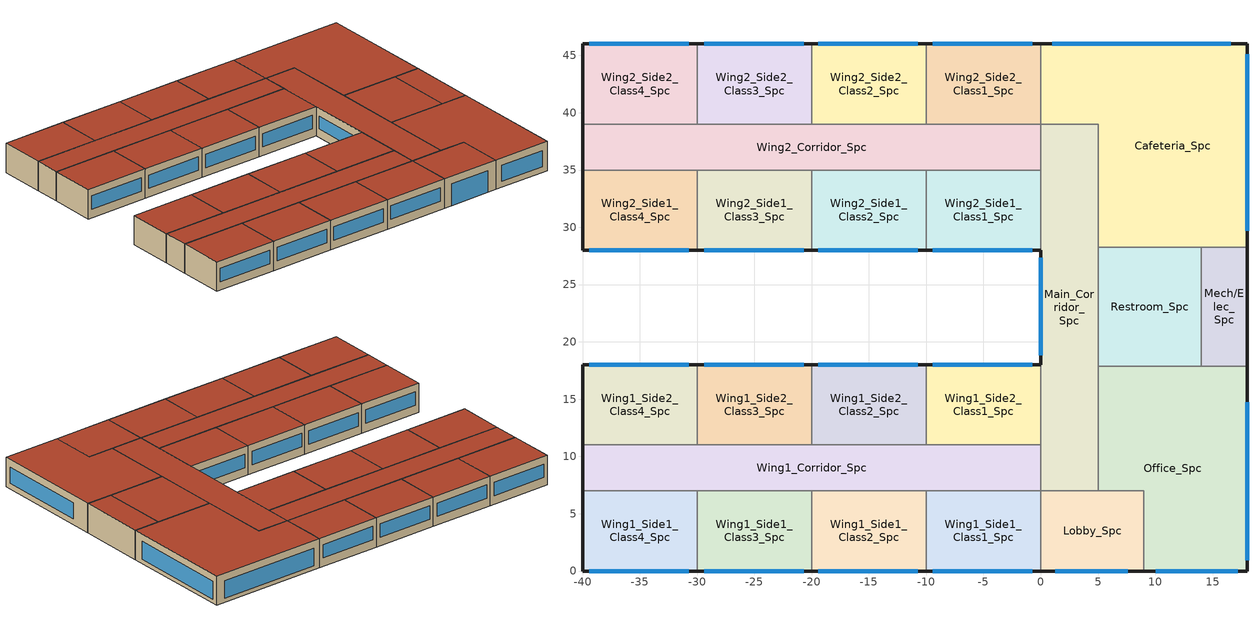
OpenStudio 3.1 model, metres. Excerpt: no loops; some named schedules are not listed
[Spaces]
Cafeteria_Spc
 floor ground (OS:Surface 164 Base_CZ12-SlabOnOrBelowGradeF073): 18,46 18,28.26 5,28.26 5,39 0,39 0,46 z0
 wall outside (Base_CZ12-NonresMetalFrameWallU055): 18,28.26 18,46 0,46 z0:4.5
 wall to Restroom_Spc (NACM_MetalFrameWallInterior): 5,28.26 14,28.26 z0:4.5
 wall to Main_Corridor_Spc (NACM_MetalFrameWallInterior): 0,39 5,39 5,28.26 z0:4.5
 wall to Wing2_Side2_Class1_Spc (NACM_MetalFrameWallInterior): 0,46 0,44 0,39 z0:4.5
 wall to Mech/Elec_Spc (NACM_MetalFrameWallInterior): 14,28.26 18,28.26 z0:4.5
 window (Base_AllCZ_FixedWindowU34): 16.6,46 0.99,46 / 18,29.69 18,45.12 z0.62:3.36
 roof outside (Base_CZ12-FlatNonresWoodFramingAndOtherRoofU034): 18,28.26 18,46 0,46 0,39 5,39 5,28.26 z4.5
Restroom_Spc
 floor ground (OS:Surface 30 Base_CZ12-SlabOnOrBelowGradeF073): 14,28.26 14,17.89 5,17.89 5,28.26 z0
 wall to Main_Corridor_Spc: 5,28.26 5,17.89 z0:4.5
 wall to Mech/Elec_Spc: 14,17.89 14,28.26 z0:4.5
 wall to Office_Spc: 5,17.89 14,17.89 z0:4.5
 roof outside (Base_CZ12-FlatNonresWoodFramingAndOtherRoofU034): 14,17.89 14,28.26 5,28.26 5,17.89 z4.5
Main_Corridor_Spc
 floor ground (OS:Surface 17 Base_CZ12-SlabOnOrBelowGradeF073): 5,39 5,7 0,7 0,39 z0
 wall outside (Base_CZ12-NonresMetalFrameWallU055): 0,28 0,18 z0:4.5
 wall to Lobby_Spc: 0,7 5,7 z0:4.5
 wall to Wing2_Corridor_Spc (NACM_MetalFrameWallInterior): 0,39 0,35 z0:4.5
 wall to Office_Spc (NACM_MetalFrameWallInterior): 5,7 5,17.89 z0:4.5
 wall to Wing1_Corridor_Spc (NACM_MetalFrameWallInterior): 0,11 0,7 z0:4.5
 wall to Wing1_Side2_Class1_Spc (NACM_MetalFrameWallInterior): 0,18 0,11 z0:4.5
 wall to Wing2_Side1_Class1_Spc (NACM_MetalFrameWallInterior): 0,35 0,34 0,28 z0:4.5
 window (Base_AllCZ_FixedWindowU34): 0,27.33 0,18.81 z1.32:3.29
 roof outside (Base_CZ12-FlatNonresWoodFramingAndOtherRoofU034): 5,7 5,39 0,39 0,7 z4.5
Wing2_Side2_Class1_Spc
 floor ground (OS:Surface 139 Base_CZ12-SlabOnOrBelowGradeF073): 0,46 0,39 -10,39 -10,46 z0
 wall outside (Base_CZ12-NonresMetalFrameWallU055): 0,46 -10,46 z0:4.5
 wall to Wing2_Corridor_Spc: -10,39 0,39 z0:4.5
 wall to Wing2_Side2_Class2_Spc (NACM_MetalFrameWallInterior): -10,46 -10,39 z0:4.5
 window (Base_AllCZ_FixedWindowU34): -0.73,46 -9.43,46 z1.3:3.36
 roof outside (Base_CZ12-FlatNonresWoodFramingAndOtherRoofU034): 0,39 0,46 -10,46 -10,39 z4.5
Mech/Elec_Spc
 floor ground (OS:Surface 36 Base_CZ12-SlabOnOrBelowGradeF073): 18,28.26 18,17.89 14,17.89 14,28.26 z0
 wall outside (Base_CZ12-NonresMetalFrameWallU055): 18,17.89 18,28.26 z0:4.5
 wall to Office_Spc (NACM_MetalFrameWallInterior): 14,17.89 18,17.89 z0:4.5
 roof outside (Base_CZ12-FlatNonresWoodFramingAndOtherRoofU034): 18,17.89 18,28.26 14,28.26 14,17.89 z4.5
Lobby_Spc
 floor ground (OS:Surface 1 Base_CZ12-SlabOnOrBelowGradeF073): 9,7 9,0 0,0 0,7 z0
 wall outside (Base_CZ12-NonresMetalFrameWallU055): 0,0 9,0 z0:4.5
 wall to Office_Spc (NACM_MetalFrameWallInterior): 9,0 9,7 5,7 z0:4.5
 wall to Wing1_Side1_Class1_Spc (NACM_MetalFrameWallInterior): 0,7 0,0 z0:4.5
 window (Base_AllCZ_FixedWindowU34): 1.26,0 7.58,0 z0:3.35
 roof outside (Base_CZ12-FlatNonresWoodFramingAndOtherRoofU034): 9,0 9,7 0,7 0,0 z4.5
Office_Spc
 floor ground (OS:Surface 8 Base_CZ12-SlabOnOrBelowGradeF073): 18,17.89 18,0 9,0 9,7 5,7 5,17.89 z0
 wall outside (Base_CZ12-NonresMetalFrameWallU055): 9,0 18,0 18,17.89 z0:4.5
 window (Base_AllCZ_FixedWindowU34): 18,0.94 18,14.72 z0.91:3.36; 17.19,0,3.36 10.04,0,3.35 10.04,0,0.91 17.19,0,0.91
 roof outside (Base_CZ12-FlatNonresWoodFramingAndOtherRoofU034): 18,0 18,17.89 5,17.89 5,7 9,7 9,0 z4.5
Wing1_Side1_Class1_Spc
 floor ground (OS:Surface 96 Base_CZ12-SlabOnOrBelowGradeF073): 0,7 0,0 -10,0 -10,7 z0
 wall outside (Base_CZ12-NonresMetalFrameWallU055): -10,0 0,0 z0:4.5
 wall to Wing1_Corridor_Spc: 0,7 -10,7 z0:4.5
 wall to Wing1_Side1_Class2_Spc (NACM_MetalFrameWallInterior): -10,7 -10,0 z0:4.5
 window (Base_AllCZ_FixedWindowU34): -9.43,0 -0.73,0 z1.3:3.36
 roof outside (Base_CZ12-FlatNonresWoodFramingAndOtherRoofU034): 0,0 0,7 -10,7 -10,0 z4.5
Wing2_Corridor_Spc
 floor ground (OS:Surface 109 Base_CZ12-SlabOnOrBelowGradeF073): 0,39 0,35 -40,35 -40,39 z0
 wall outside (Base_CZ12-NonresMetalFrameWallU055): -40,39 -40,35 z0:4.5
 wall to Wing2_Side2_Class4_Spc (NACM_MetalFrameWallInterior): -30,39 -40,39 z0:4.5
 wall to Wing2_Side2_Class3_Spc (NACM_MetalFrameWallInterior): -20,39 -30,39 z0:4.5
 wall to Wing2_Side2_Class2_Spc (NACM_MetalFrameWallInterior): -10,39 -20,39 z0:4.5
 wall to Wing2_Side1_Class1_Spc (NACM_MetalFrameWallInterior): -10,35 0,35 z0:4.5
 wall to Wing2_Side1_Class2_Spc (NACM_MetalFrameWallInterior): -20,35 -10,35 z0:4.5
 wall to Wing2_Side1_Class3_Spc (NACM_MetalFrameWallInterior): -30,35 -20,35 z0:4.5
 wall to Wing2_Side1_Class4_Spc (NACM_MetalFrameWallInterior): -40,35 -30,35 z0:4.5
 roof outside (Base_CZ12-FlatNonresWoodFramingAndOtherRoofU034): 0,35 0,39 -40,39 -40,35 z4.5
Wing1_Corridor_Spc
 floor ground (OS:Surface 84 Base_CZ12-SlabOnOrBelowGradeF073): 0,11 0,7 -40,7 -40,11 z0
 wall outside (Base_CZ12-NonresMetalFrameWallU055): -40,11 -40,7 z0:4.5
 wall to Wing1_Side2_Class4_Spc (NACM_MetalFrameWallInterior): -30,11 -40,11 z0:4.5
 wall to Wing1_Side2_Class3_Spc (NACM_MetalFrameWallInterior): -20,11 -30,11 z0:4.5
 wall to Wing1_Side2_Class2_Spc (NACM_MetalFrameWallInterior): -10,11 -20,11 z0:4.5
 wall to Wing1_Side2_Class1_Spc (NACM_MetalFrameWallInterior): 0,11 -10,11 z0:4.5
 wall to Wing1_Side1_Class2_Spc (NACM_MetalFrameWallInterior): -20,7 -10,7 z0:4.5
 wall to Wing1_Side1_Class3_Spc (NACM_MetalFrameWallInterior): -30,7 -20,7 z0:4.5
 wall to Wing1_Side1_Class4_Spc (NACM_MetalFrameWallInterior): -40,7 -30,7 z0:4.5
 roof outside (Base_CZ12-FlatNonresWoodFramingAndOtherRoofU034): 0,7 0,11 -40,11 -40,7 z4.5
Wing1_Side2_Class1_Spc
 floor ground (OS:Surface 60 Base_CZ12-SlabOnOrBelowGradeF073): 0,18 0,11 -10,11 -10,18 z0
 wall outside (Base_CZ12-NonresMetalFrameWallU055): 0,18 -10,18 z0:4.5
 wall to Wing1_Side2_Class2_Spc (NACM_MetalFrameWallInterior): -10,18 -10,11 z0:4.5
 window (Base_AllCZ_FixedWindowU34): -0.73,18 -9.43,18 z1.3:3.36
 roof outside (Base_CZ12-FlatNonresWoodFramingAndOtherRoofU034): 0,11 0,18 -10,18 -10,11 z4.5
Wing2_Side1_Class1_Spc
 floor ground (OS:Surface 102 Base_CZ12-SlabOnOrBelowGradeF073): 0,35 0,28 -10,28 -10,35 z0
 wall outside (Base_CZ12-NonresMetalFrameWallU055): -10,28 0,28 z0:4.5
 wall to Wing2_Side1_Class2_Spc (NACM_MetalFrameWallInterior): -10,35 -10,28 z0:4.5
 window (Base_AllCZ_FixedWindowU34): -9.43,28 -0.73,28 z1.3:3.36
 roof outside (Base_CZ12-FlatNonresWoodFramingAndOtherRoofU034): 0,28 0,35 -10,35 -10,28 z4.5
Wing1_Side2_Class4_Spc
 floor ground (OS:Surface 72 Base_CZ12-SlabOnOrBelowGradeF073): -30,18 -30,11 -40,11 -40,18 z0
 wall outside (Base_CZ12-NonresMetalFrameWallU055): -30,18 -40,18 -40,11 z0:4.5
 wall to Wing1_Side2_Class3_Spc: -30,11 -30,18 z0:4.5
 window (Base_AllCZ_FixedWindowU34): -30.73,18 -39.43,18 z1.3:3.36
 roof outside (Base_CZ12-FlatNonresWoodFramingAndOtherRoofU034): -30,11 -30,18 -40,18 -40,11 z4.5
Wing1_Side2_Class3_Spc
 floor ground (OS:Surface 48 Base_CZ12-SlabOnOrBelowGradeF073): -20,18 -20,11 -30,11 -30,18 z0
 wall outside (Base_CZ12-NonresMetalFrameWallU055): -20,18 -30,18 z0:4.5
 wall to Wing1_Side2_Class2_Spc: -20,11 -20,18 z0:4.5
 window (Base_AllCZ_FixedWindowU34): -20.69,18 -29.39,18 z1.3:3.36
 roof outside (Base_CZ12-FlatNonresWoodFramingAndOtherRoofU034): -20,11 -20,18 -30,18 -30,11 z4.5
Wing1_Side2_Class2_Spc
 floor ground (OS:Surface 42 Base_CZ12-SlabOnOrBelowGradeF073): -10,18 -10,11 -20,11 -20,18 z0
 wall outside (Base_CZ12-NonresMetalFrameWallU055): -10,18 -20,18 z0:4.5
 window (Base_AllCZ_FixedWindowU34): -10.74,18 -19.44,18 z1.3:3.36
 roof outside (Base_CZ12-FlatNonresWoodFramingAndOtherRoofU034): -10,11 -10,18 -20,18 -20,11 z4.5
Wing1_Side1_Class2_Spc
 floor ground (OS:Surface 66 Base_CZ12-SlabOnOrBelowGradeF073): -10,7 -10,0 -20,0 -20,7 z0
 wall outside (Base_CZ12-NonresMetalFrameWallU055): -20,0 -10,0 z0:4.5
 wall to Wing1_Side1_Class3_Spc (NACM_MetalFrameWallInterior): -20,7 -20,0 z0:4.5
 window (Base_AllCZ_FixedWindowU34): -19.44,0 -10.74,0 z1.3:3.36
 roof outside (Base_CZ12-FlatNonresWoodFramingAndOtherRoofU034): -10,0 -10,7 -20,7 -20,0 z4.5
Wing1_Side1_Class3_Spc
 floor ground (OS:Surface 78 Base_CZ12-SlabOnOrBelowGradeF073): -20,7 -20,0 -30,0 -30,7 z0
 wall outside (Base_CZ12-NonresMetalFrameWallU055): -30,0 -20,0 z0:4.5
 wall to Wing1_Side1_Class4_Spc (NACM_MetalFrameWallInterior): -30,7 -30,0 z0:4.5
 window (Base_AllCZ_FixedWindowU34): -29.39,0 -20.69,0 z1.3:3.36
 roof outside (Base_CZ12-FlatNonresWoodFramingAndOtherRoofU034): -20,0 -20,7 -30,7 -30,0 z4.5
Wing1_Side1_Class4_Spc
 floor ground (OS:Surface 54 Base_CZ12-SlabOnOrBelowGradeF073): -30,7 -30,0 -40,0 -40,7 z0
 wall outside (Base_CZ12-NonresMetalFrameWallU055): -40,7 -40,0 -30,0 z0:4.5
 window (Base_AllCZ_FixedWindowU34): -39.43,0 -30.73,0 z1.3:3.36
 roof outside (Base_CZ12-FlatNonresWoodFramingAndOtherRoofU034): -30,0 -30,7 -40,7 -40,0 z4.5
Wing2_Side2_Class4_Spc
 floor ground (OS:Surface 127 Base_CZ12-SlabOnOrBelowGradeF073): -30,46 -30,39 -40,39 -40,46 z0
 wall outside (Base_CZ12-NonresMetalFrameWallU055): -30,46 -40,46 -40,39 z0:4.5
 wall to Wing2_Side2_Class3_Spc: -30,39 -30,46 z0:4.5
 window (Base_AllCZ_FixedWindowU34): -30.73,46 -39.43,46 z1.3:3.36
 roof outside (Base_CZ12-FlatNonresWoodFramingAndOtherRoofU034): -30,39 -30,46 -40,46 -40,39 z4.5
Wing2_Side2_Class3_Spc
 floor ground (OS:Surface 152 Base_CZ12-SlabOnOrBelowGradeF073): -20,46 -20,39 -30,39 -30,46 z0
 wall outside (Base_CZ12-NonresMetalFrameWallU055): -20,46 -30,46 z0:4.5
 wall to Wing2_Side2_Class2_Spc: -20,39 -20,46 z0:4.5
 window (Base_AllCZ_FixedWindowU34): -20.69,46 -29.39,46 z1.3:3.36
 roof outside (Base_CZ12-FlatNonresWoodFramingAndOtherRoofU034): -20,39 -20,46 -30,46 -30,39 z4.5
Wing2_Side2_Class2_Spc
 floor ground (OS:Surface 158 Base_CZ12-SlabOnOrBelowGradeF073): -10,46 -10,39 -20,39 -20,46 z0
 wall outside (Base_CZ12-NonresMetalFrameWallU055): -10,46 -20,46 z0:4.5
 window (Base_AllCZ_FixedWindowU34): -10.74,46 -19.44,46 z1.3:3.36
 roof outside (Base_CZ12-FlatNonresWoodFramingAndOtherRoofU034): -10,39 -10,46 -20,46 -20,39 z4.5
Wing2_Side1_Class2_Spc
 floor ground (OS:Surface 133 Base_CZ12-SlabOnOrBelowGradeF073): -10,35 -10,28 -20,28 -20,35 z0
 wall outside (Base_CZ12-NonresMetalFrameWallU055): -20,28 -10,28 z0:4.5
 wall to Wing2_Side1_Class3_Spc (NACM_MetalFrameWallInterior): -20,35 -20,28 z0:4.5
 window (Base_AllCZ_FixedWindowU34): -19.44,28 -10.74,28 z1.3:3.36
 roof outside (Base_CZ12-FlatNonresWoodFramingAndOtherRoofU034): -10,28 -10,35 -20,35 -20,28 z4.5
Wing2_Side1_Class3_Spc
 floor ground (OS:Surface 121 Base_CZ12-SlabOnOrBelowGradeF073): -20,35 -20,28 -30,28 -30,35 z0
 wall outside (Base_CZ12-NonresMetalFrameWallU055): -30,28 -20,28 z0:4.5
 wall to Wing2_Side1_Class4_Spc (NACM_MetalFrameWallInterior): -30,35 -30,28 z0:4.5
 window (Base_AllCZ_FixedWindowU34): -29.39,28 -20.69,28 z1.3:3.36
 roof outside (Base_CZ12-FlatNonresWoodFramingAndOtherRoofU034): -20,28 -20,35 -30,35 -30,28 z4.5
Wing2_Side1_Class4_Spc
 floor ground (OS:Surface 146 Base_CZ12-SlabOnOrBelowGradeF073): -30,35 -30,28 -40,28 -40,35 z0
 wall outside (Base_CZ12-NonresMetalFrameWallU055): -40,35 -40,28 -30,28 z0:4.5
 window (Base_AllCZ_FixedWindowU34): -39.43,28 -30.73,28 z1.3:3.36
 roof outside (Base_CZ12-FlatNonresWoodFramingAndOtherRoofU034): -30,28 -30,35 -40,35 -40,28 z4.5
[Site]
SACRAMENTO EXECUTIVE: Latitude {deg}=38.58; Longitude {deg}=-121.49; Time Zone {hr}=-8; Elevation {m}=4.572
[SizingPeriod:DesignDay] Barometric Pressure {Pa}=101284; Wind Speed {m/s}=2.3; Sky Clearness=0; Rain Indicator=0; Snow Indicator=0; Day of Month=21; Daylight Saving Time Indicator=0; Humidity Indicating Type=Wetbulb; Dry-Bulb Temperature Range Modifier Type=DefaultMultipliers
Name | Maximum Dry-Bulb Temperature {C} | Daily Dry-Bulb Temperature Range {deltaC} | Humidity Indicating Conditions at Maximum Dry-Bulb | Wind Direction {deg} | Month | Day Type | Solar Model Indicator | ASHRAE Taub | ASHRAE Taud
SACRAMENTO EXECUTIVE Ann Htg 99.6% Condns DB | -0.3 | 0 | -0.3 | 330 | 12 | WinterDesignDay | ASHRAEClearSky
SACRAMENTO EXECUTIVE  June .4% Condns DB=>MCWB | 39.4 | 16.5 | 21.6 | 220 | 6 | SummerDesignDay | ASHRAETau | 0.362 | 2.413
SACRAMENTO EXECUTIVE  July .4% Condns DB=>MCWB | 40.1 | 17.7 | 22 | 220 | 7 | SummerDesignDay | ASHRAETau | 0.363 | 2.407
SACRAMENTO EXECUTIVE  August .4% Condns DB=>MCWB | 40.1 | 17.5 | 21.2 | 220 | 8 | SummerDesignDay | ASHRAETau | 0.347 | 2.442
[Site:WaterMainsTemperature]
Calculation Method=Schedule; Temperature Schedule=WaterMainCZ12
[Building]
Primary School: North Axis {deg}=0
[Material]
Name | Roughness | Thickness {m} | Conductivity {W/m-K} | Density {kg/m3} | Specific Heat {J/kg-K} | Thermal Absorptance | Solar Absorptance | Visible Absorptance
Stucco - 7/8 in. | MediumRough | 0.022352 | 0.700948 | 1855.1 | 837.36 | 0.9 | 0.7 | 0.8
Air - Metal Wall Framing - 16 or 24 in. OC; Air - Metal Wall Framing - 16 or 24 in. OC 1 | Smooth | 0.1397 | 1.22017 | 1.28148 | 1004.832
Gypsum Board - 1/2 in. | Smooth | 0.0127 | 0.158656 | 640.739 | 1130.436 | 0.9 | 0.7 | 0.8
Gypsum Board - 5/8 in. | MediumRough | 0.016002 | 0.158656 | 640.739 | 1130.436 | 0.9 | 0.7 | 0.8
Metal Standing Seam - 1/16 in. | MediumRough | 0.0015875 | 2.21534 | 7820.53 | 502.416 | 0.75 | 0.37 | 0.75
Compliance Insulation R28.63 | Smooth | 0.116061 | 0.0230188 | 16.0185 | 1130.436 | 0.9 | 0.7 | 0.8
Compliance Insulation R14.60 | Smooth | 0.0591861 | 0.0230188 | 16.0185 | 1130.436
Compliance Insulation R1.41 | Smooth | 0.00571591 | 0.0230188 | 16.0185 | 1130.436
Compliance Insulation R0.02 | Smooth | 8.10768e-05 | 0.0230188 | 16.0185 | 1130.436
[Construction]
Base_CZ12-NonresMetalFrameWallU055: Stucco - 7/8 in., Compliance Insulation R14.60, Compliance Insulation R1.41, Compliance Insulation R0.02, Compliance Insulation R0.02, Air - Metal Wall Framing - 16 or 24 in. OC, Gypsum Board - 1/2 in.
NACM_MetalFrameWallInterior: Gypsum Board - 5/8 in., Air - Metal Wall Framing - 16 or 24 in. OC 1, Gypsum Board - 5/8 in.
Base_CZ12-FlatNonresWoodFramingAndOtherRoofU034: Metal Standing Seam - 1/16 in., Compliance Insulation R28.63
Base_AllCZ_FixedWindowU34: Base_AllCZ_FixedWindowU34 Material
[WindowMaterial:SimpleGlazingSystem]
Base_AllCZ_FixedWindowU34 Material: U-Factor {W/m2-K}=1.93061; Solar Heat Gain Coefficient=0.22; Visible Transmittance=0.42
[Construction:FfactorGroundFloor] F-Factor {W/m-K}=1.26344
Name | Area {m2} | PerimeterExposed {m}
OS:Surface 164 Base_CZ12-SlabOnOrBelowGradeF073 | 265.678 | 35.7445
OS:Surface 1 Base_CZ12-SlabOnOrBelowGradeF073 | 63.0001 | 9.00001
OS:Surface 17 Base_CZ12-SlabOnOrBelowGradeF073 | 160 | 10
OS:Surface 36 Base_CZ12-SlabOnOrBelowGradeF073 | 41.4799 | 10.37
OS:Surface 8 Base_CZ12-SlabOnOrBelowGradeF073 | 204.513 | 26.8856
OS:Surface 30 Base_CZ12-SlabOnOrBelowGradeF073 | 93.3304 | 0
OS:Surface 84 Base_CZ12-SlabOnOrBelowGradeF073 | 160 | 3.99998
OS:Surface 96 Base_CZ12-SlabOnOrBelowGradeF073; OS:Surface 66 Base_CZ12-SlabOnOrBelowGradeF073; OS:Surface 78 Base_CZ12-SlabOnOrBelowGradeF073; OS:Surface 60 Base_CZ12-SlabOnOrBelowGradeF073; OS:Surface 42 Base_CZ12-SlabOnOrBelowGradeF073; OS:Surface 48 Base_CZ12-SlabOnOrBelowGradeF073 | 70.0001 | 10
OS:Surface 54 Base_CZ12-SlabOnOrBelowGradeF073; OS:Surface 72 Base_CZ12-SlabOnOrBelowGradeF073 | 70.0009 | 17.0001
OS:Surface 109 Base_CZ12-SlabOnOrBelowGradeF073 | 160.008 | 4.0002
OS:Surface 102 Base_CZ12-SlabOnOrBelowGradeF073; OS:Surface 133 Base_CZ12-SlabOnOrBelowGradeF073; OS:Surface 121 Base_CZ12-SlabOnOrBelowGradeF073 | 69.9988 | 10
OS:Surface 146 Base_CZ12-SlabOnOrBelowGradeF073 | 69.9997 | 17
OS:Surface 139 Base_CZ12-SlabOnOrBelowGradeF073; OS:Surface 158 Base_CZ12-SlabOnOrBelowGradeF073; OS:Surface 152 Base_CZ12-SlabOnOrBelowGradeF073 | 70.0004 | 10
OS:Surface 127 Base_CZ12-SlabOnOrBelowGradeF073 | 70.0012 | 17.0002
[Space] Building Story=Level 1
Name | Thermal Zone | Design Specification Outdoor Air Object
Cafeteria_Spc | Common_Cafeteria_Zn | Common_Cafeteria_Zn Design Specification Outdoor Air
Lobby_Spc | Common_Lobby_Zn | Common_Lobby_Zn Design Specification Outdoor Air
Main_Corridor_Spc | Common_Corridor_Zn | Common_Corridor_Zn Design Specification Outdoor Air
Mech/Elec_Spc | Common_Mech/Elec_Zn | Common_Mech/Elec_Zn Design Specification Outdoor Air
Office_Spc | Common_Office_Zn | Common_Office_Zn Design Specification Outdoor Air
Restroom_Spc | Common_Restroom_Zn | Common_Restroom_Zn Design Specification Outdoor Air
Wing1_Corridor_Spc | Wing1_Corridor_Zn | Wing1_Corridor_Zn Design Specification Outdoor Air
Wing1_Side1_Class1_Spc; Wing1_Side1_Class2_Spc; Wing1_Side1_Class3_Spc; Wing1_Side1_Class4_Spc | Wing1_Side1_Zn | Wing1_Side1_Zn Design Specification Outdoor Air
Wing1_Side2_Class1_Spc; Wing1_Side2_Class2_Spc; Wing1_Side2_Class3_Spc; Wing1_Side2_Class4_Spc | Wing1_Side2_Zn | Wing1_Side2_Zn Design Specification Outdoor Air
Wing2_Corridor_Spc | Wing2_Corridor_Zn | Wing2_Corridor_Zn Design Specification Outdoor Air
Wing2_Side1_Class1_Spc; Wing2_Side1_Class2_Spc; Wing2_Side1_Class3_Spc; Wing2_Side1_Class4_Spc | Wing2_Side1_Zn | Wing2_Side1_Zn Design Specification Outdoor Air
Wing2_Side2_Class1_Spc; Wing2_Side2_Class2_Spc; Wing2_Side2_Class3_Spc; Wing2_Side2_Class4_Spc | Wing2_Side2_Zn | Wing2_Side2_Zn Design Specification Outdoor Air
[ThermalZone] Multiplier=1; Use Ideal Air Loads=No
Name | Thermostat | Primary Daylighting Control | Fraction of Zone Controlled by Primary Daylighting Control | Secondary Daylighting Control | Fraction of Zone Controlled by Secondary Daylighting Control
Common_Restroom_Zn
Common_Mech/Elec_Zn | Common_Mech/Elec_Zn Thermostat
Wing1_Side1_Zn | Wing1_Side1_Zn Thermostat | Daylighting Control 1 | 0.480844 | Daylighting Control 2 | 0.480844
Wing1_Corridor_Zn | Wing1_Corridor_Zn Thermostat
Wing1_Side2_Zn | Wing1_Side2_Zn Thermostat | Daylighting Control 3 | 0.479029 | Daylighting Control 4 | 0.480844
Common_Lobby_Zn | Common_Lobby_Zn Thermostat | Daylighting Control 5 | 0.479199 | Daylighting Control 6 | 0.479199
Common_Corridor_Zn | Common_Corridor_Zn Thermostat | Daylighting Control 7 | 0.242811
Wing2_Side1_Zn | Wing2_Side1_Zn Thermostat | Daylighting Control 8 | 0.480852 | Daylighting Control 9 | 0.479038
Wing2_Corridor_Zn | Wing2_Corridor_Zn Thermostat
Wing2_Side2_Zn | Wing2_Side2_Zn Thermostat | Daylighting Control 10 | 0.480842 | Daylighting Control 11 | 0.479027
Common_Office_Zn | Common_Office_Zn Thermostat | Daylighting Control 12 | 0.361585 | Daylighting Control 13 | 0.251696
Common_Cafeteria_Zn | Common_Cafeteria_Zn Thermostat | Daylighting Control 14 | 0.409392 | Daylighting Control 15 | 0.324435
[BuildingStory]
Level 1
[People:Definition] Number of People Calculation Method=People/Area; Fraction Radiant=0.3
Name | People per Space Floor Area {person/m2} | Sensible Heat Fraction
Cafeteria_Spc People Definition | 0.358815 | 0.5
Lobby_Spc People Definition; Main_Corridor_Spc People Definition; Restroom_Spc People Definition; Wing1_Corridor_Spc People Definition; Wing2_Corridor_Spc People Definition | 0.0538196 | 0.5
Mech/Elec_Spc People Definition | 0.0161459 | 0.5
Office_Spc People Definition | 0.0538196 | 0.555556
Wing1_Side1_Class1_Spc People Definition; Wing1_Side1_Class2_Spc People Definition; Wing1_Side1_Class3_Spc People Definition; Wing1_Side1_Class4_Spc People Definition; Wing1_Side2_Class1_Spc People Definition; Wing1_Side2_Class2_Spc People Definition; Wing1_Side2_Class3_Spc People Definition; Wing1_Side2_Class4_Spc People Definition; Wing2_Side1_Class1_Spc People Definition; Wing2_Side1_Class2_Spc People Definition; Wing2_Side1_Class3_Spc People Definition; Wing2_Side1_Class4_Spc People Definition; Wing2_Side2_Class1_Spc People Definition; Wing2_Side2_Class2_Spc People Definition; Wing2_Side2_Class3_Spc People Definition; Wing2_Side2_Class4_Spc People Definition | 0.269098 | 0.6125
[People] Number of People Schedule=SchoolOccupancy; Multiplier=1
Name | People Definition | Space or SpaceType | Activity Level Schedule
Cafeteria_Spc People | Cafeteria_Spc People Definition | Cafeteria_Spc | Cafeteria_Spc People Activity Level
Lobby_Spc People | Lobby_Spc People Definition | Lobby_Spc | Lobby_Spc People Activity Level
Main_Corridor_Spc People | Main_Corridor_Spc People Definition | Main_Corridor_Spc | Main_Corridor_Spc People Activity Level
Mech/Elec_Spc People | Mech/Elec_Spc People Definition | Mech/Elec_Spc | Mech/Elec_Spc People Activity Level
Office_Spc People | Office_Spc People Definition | Office_Spc | Office_Spc People Activity Level
Restroom_Spc People | Restroom_Spc People Definition | Restroom_Spc | Restroom_Spc People Activity Level
Wing1_Corridor_Spc People | Wing1_Corridor_Spc People Definition | Wing1_Corridor_Spc | Wing1_Corridor_Spc People Activity Level
Wing1_Side1_Class1_Spc People | Wing1_Side1_Class1_Spc People Definition | Wing1_Side1_Class1_Spc | Wing1_Side1_Class1_Spc People Activity Level
Wing1_Side1_Class2_Spc People | Wing1_Side1_Class2_Spc People Definition | Wing1_Side1_Class2_Spc | Wing1_Side1_Class2_Spc People Activity Level
Wing1_Side1_Class3_Spc People | Wing1_Side1_Class3_Spc People Definition | Wing1_Side1_Class3_Spc | Wing1_Side1_Class3_Spc People Activity Level
Wing1_Side1_Class4_Spc People | Wing1_Side1_Class4_Spc People Definition | Wing1_Side1_Class4_Spc | Wing1_Side1_Class4_Spc People Activity Level
Wing1_Side2_Class1_Spc People | Wing1_Side2_Class1_Spc People Definition | Wing1_Side2_Class1_Spc | Wing1_Side2_Class1_Spc People Activity Level
Wing1_Side2_Class2_Spc People | Wing1_Side2_Class2_Spc People Definition | Wing1_Side2_Class2_Spc | Wing1_Side2_Class2_Spc People Activity Level
Wing1_Side2_Class3_Spc People | Wing1_Side2_Class3_Spc People Definition | Wing1_Side2_Class3_Spc | Wing1_Side2_Class3_Spc People Activity Level
Wing1_Side2_Class4_Spc People | Wing1_Side2_Class4_Spc People Definition | Wing1_Side2_Class4_Spc | Wing1_Side2_Class4_Spc People Activity Level
Wing2_Corridor_Spc People | Wing2_Corridor_Spc People Definition | Wing2_Corridor_Spc | Wing2_Corridor_Spc People Activity Level
Wing2_Side1_Class1_Spc People | Wing2_Side1_Class1_Spc People Definition | Wing2_Side1_Class1_Spc | Wing2_Side1_Class1_Spc People Activity Level
Wing2_Side1_Class2_Spc People | Wing2_Side1_Class2_Spc People Definition | Wing2_Side1_Class2_Spc | Wing2_Side1_Class2_Spc People Activity Level
Wing2_Side1_Class3_Spc People | Wing2_Side1_Class3_Spc People Definition | Wing2_Side1_Class3_Spc | Wing2_Side1_Class3_Spc People Activity Level
Wing2_Side1_Class4_Spc People | Wing2_Side1_Class4_Spc People Definition | Wing2_Side1_Class4_Spc | Wing2_Side1_Class4_Spc People Activity Level
Wing2_Side2_Class1_Spc People | Wing2_Side2_Class1_Spc People Definition | Wing2_Side2_Class1_Spc | Wing2_Side2_Class1_Spc People Activity Level
Wing2_Side2_Class2_Spc People | Wing2_Side2_Class2_Spc People Definition | Wing2_Side2_Class2_Spc | Wing2_Side2_Class2_Spc People Activity Level
Wing2_Side2_Class3_Spc People | Wing2_Side2_Class3_Spc People Definition | Wing2_Side2_Class3_Spc | Wing2_Side2_Class3_Spc People Activity Level
Wing2_Side2_Class4_Spc People | Wing2_Side2_Class4_Spc People Definition | Wing2_Side2_Class4_Spc | Wing2_Side2_Class4_Spc People Activity Level
[SpaceInfiltration:DesignFlowRate] Schedule=SchoolInfiltration; Design Flow Rate Calculation Method=Flow/ExteriorWallArea; Flow per Exterior Surface Area {m3/s-m2}=0.00119482; Constant Term Coefficient=0; Temperature Term Coefficient=0; Velocity Term Coefficient=0.224052; Velocity Squared Term Coefficient=0
Name | Space or SpaceType
Cafeteria_Spc Space Infiltration Design Flow Rate 1 | Cafeteria_Spc
Lobby_Spc Space Infiltration Design Flow Rate 1 | Lobby_Spc
Main_Corridor_Spc Space Infiltration Design Flow Rate 1 | Main_Corridor_Spc
Mech/Elec_Spc Space Infiltration Design Flow Rate 1 | Mech/Elec_Spc
Office_Spc Space Infiltration Design Flow Rate 1 | Office_Spc
Restroom_Spc Space Infiltration Design Flow Rate 1 | Restroom_Spc
Wing1_Corridor_Spc Space Infiltration Design Flow Rate 1 | Wing1_Corridor_Spc
Wing1_Side1_Class1_Spc Space Infiltration Design Flow Rate 1 | Wing1_Side1_Class1_Spc
Wing1_Side1_Class2_Spc Space Infiltration Design Flow Rate 1 | Wing1_Side1_Class2_Spc
Wing1_Side1_Class3_Spc Space Infiltration Design Flow Rate 1 | Wing1_Side1_Class3_Spc
Wing1_Side1_Class4_Spc Space Infiltration Design Flow Rate 1 | Wing1_Side1_Class4_Spc
Wing1_Side2_Class1_Spc Space Infiltration Design Flow Rate 1 | Wing1_Side2_Class1_Spc
Wing1_Side2_Class2_Spc Space Infiltration Design Flow Rate 1 | Wing1_Side2_Class2_Spc
Wing1_Side2_Class3_Spc Space Infiltration Design Flow Rate 1 | Wing1_Side2_Class3_Spc
Wing1_Side2_Class4_Spc Space Infiltration Design Flow Rate 1 | Wing1_Side2_Class4_Spc
Wing2_Corridor_Spc Space Infiltration Design Flow Rate 1 | Wing2_Corridor_Spc
Wing2_Side1_Class1_Spc Space Infiltration Design Flow Rate 1 | Wing2_Side1_Class1_Spc
Wing2_Side1_Class2_Spc Space Infiltration Design Flow Rate 1 | Wing2_Side1_Class2_Spc
Wing2_Side1_Class3_Spc Space Infiltration Design Flow Rate 1 | Wing2_Side1_Class3_Spc
Wing2_Side1_Class4_Spc Space Infiltration Design Flow Rate 1 | Wing2_Side1_Class4_Spc
Wing2_Side2_Class1_Spc Space Infiltration Design Flow Rate 1 | Wing2_Side2_Class1_Spc
Wing2_Side2_Class2_Spc Space Infiltration Design Flow Rate 1 | Wing2_Side2_Class2_Spc
Wing2_Side2_Class3_Spc Space Infiltration Design Flow Rate 1 | Wing2_Side2_Class3_Spc
Wing2_Side2_Class4_Spc Space Infiltration Design Flow Rate 1 | Wing2_Side2_Class4_Spc
[Lights:Definition] Design Level Calculation Method=Watts/Area; Fraction Radiant=0.97; Return Air Fraction=0
Name | Watts per Space Floor Area {W/m2}
Cafeteria_Spc Regulated Lights Definition | 4.84376
Lobby_Spc Regulated Lights Definition; Main_Corridor_Spc Regulated Lights Definition; Mech/Elec_Spc Regulated Lights Definition; Wing1_Corridor_Spc Regulated Lights Definition; Wing2_Corridor_Spc Regulated Lights Definition | 4.30556
Office_Spc Regulated Lights Definition; Wing1_Side1_Class1_Spc Regulated Lights Definition; Wing1_Side1_Class2_Spc Regulated Lights Definition; Wing1_Side1_Class3_Spc Regulated Lights Definition; Wing1_Side1_Class4_Spc Regulated Lights Definition; Wing1_Side2_Class1_Spc Regulated Lights Definition; Wing1_Side2_Class2_Spc Regulated Lights Definition; Wing1_Side2_Class3_Spc Regulated Lights Definition; Wing1_Side2_Class4_Spc Regulated Lights Definition; Wing2_Side1_Class1_Spc Regulated Lights Definition; Wing2_Side1_Class2_Spc Regulated Lights Definition; Wing2_Side1_Class3_Spc Regulated Lights Definition; Wing2_Side1_Class4_Spc Regulated Lights Definition; Wing2_Side2_Class1_Spc Regulated Lights Definition; Wing2_Side2_Class2_Spc Regulated Lights Definition; Wing2_Side2_Class3_Spc Regulated Lights Definition; Wing2_Side2_Class4_Spc Regulated Lights Definition | 6.45835
Restroom_Spc Regulated Lights Definition | 6.99654
[Lights] Schedule=SchoolLights; Fraction Replaceable=1
Name | Lights Definition | Space or SpaceType
Cafeteria_Spc Regulated Lights | Cafeteria_Spc Regulated Lights Definition | Cafeteria_Spc
Lobby_Spc Regulated Lights | Lobby_Spc Regulated Lights Definition | Lobby_Spc
Main_Corridor_Spc Regulated Lights | Main_Corridor_Spc Regulated Lights Definition | Main_Corridor_Spc
Mech/Elec_Spc Regulated Lights | Mech/Elec_Spc Regulated Lights Definition | Mech/Elec_Spc
Office_Spc Regulated Lights | Office_Spc Regulated Lights Definition | Office_Spc
Restroom_Spc Regulated Lights | Restroom_Spc Regulated Lights Definition | Restroom_Spc
Wing1_Corridor_Spc Regulated Lights | Wing1_Corridor_Spc Regulated Lights Definition | Wing1_Corridor_Spc
Wing1_Side1_Class1_Spc Regulated Lights | Wing1_Side1_Class1_Spc Regulated Lights Definition | Wing1_Side1_Class1_Spc
Wing1_Side1_Class2_Spc Regulated Lights | Wing1_Side1_Class2_Spc Regulated Lights Definition | Wing1_Side1_Class2_Spc
Wing1_Side1_Class3_Spc Regulated Lights | Wing1_Side1_Class3_Spc Regulated Lights Definition | Wing1_Side1_Class3_Spc
Wing1_Side1_Class4_Spc Regulated Lights | Wing1_Side1_Class4_Spc Regulated Lights Definition | Wing1_Side1_Class4_Spc
Wing1_Side2_Class1_Spc Regulated Lights | Wing1_Side2_Class1_Spc Regulated Lights Definition | Wing1_Side2_Class1_Spc
Wing1_Side2_Class2_Spc Regulated Lights | Wing1_Side2_Class2_Spc Regulated Lights Definition | Wing1_Side2_Class2_Spc
Wing1_Side2_Class3_Spc Regulated Lights | Wing1_Side2_Class3_Spc Regulated Lights Definition | Wing1_Side2_Class3_Spc
Wing1_Side2_Class4_Spc Regulated Lights | Wing1_Side2_Class4_Spc Regulated Lights Definition | Wing1_Side2_Class4_Spc
Wing2_Corridor_Spc Regulated Lights | Wing2_Corridor_Spc Regulated Lights Definition | Wing2_Corridor_Spc
Wing2_Side1_Class1_Spc Regulated Lights | Wing2_Side1_Class1_Spc Regulated Lights Definition | Wing2_Side1_Class1_Spc
Wing2_Side1_Class2_Spc Regulated Lights | Wing2_Side1_Class2_Spc Regulated Lights Definition | Wing2_Side1_Class2_Spc
Wing2_Side1_Class3_Spc Regulated Lights | Wing2_Side1_Class3_Spc Regulated Lights Definition | Wing2_Side1_Class3_Spc
Wing2_Side1_Class4_Spc Regulated Lights | Wing2_Side1_Class4_Spc Regulated Lights Definition | Wing2_Side1_Class4_Spc
Wing2_Side2_Class1_Spc Regulated Lights | Wing2_Side2_Class1_Spc Regulated Lights Definition | Wing2_Side2_Class1_Spc
Wing2_Side2_Class2_Spc Regulated Lights | Wing2_Side2_Class2_Spc Regulated Lights Definition | Wing2_Side2_Class2_Spc
Wing2_Side2_Class3_Spc Regulated Lights | Wing2_Side2_Class3_Spc Regulated Lights Definition | Wing2_Side2_Class3_Spc
Wing2_Side2_Class4_Spc Regulated Lights | Wing2_Side2_Class4_Spc Regulated Lights Definition | Wing2_Side2_Class4_Spc
[ElectricEquipment:Definition] Design Level Calculation Method=Watts/Area; Fraction Latent=0
Name | Watts per Space Floor Area {W/m2} | Fraction Radiant | Fraction Lost
Cafeteria_Spc Recepticle Loads Definition | 5.38196 | 0.2 | 0
Cafeteria_Spc Refrigeration Loads Definition | 2.69098 | 0 | 1
Mech/Elec_Spc Recepticle Loads Definition | 32.2917 | 0.2 | 0
Office_Spc Recepticle Loads Definition | 16.1459 | 0.2 | 0
Wing1_Side1_Class1_Spc Recepticle Loads Definition; Wing1_Side1_Class2_Spc Recepticle Loads Definition; Wing1_Side1_Class3_Spc Recepticle Loads Definition; Wing1_Side1_Class4_Spc Recepticle Loads Definition; Wing1_Side2_Class1_Spc Recepticle Loads Definition; Wing1_Side2_Class2_Spc Recepticle Loads Definition; Wing1_Side2_Class3_Spc Recepticle Loads Definition; Wing1_Side2_Class4_Spc Recepticle Loads Definition; Wing2_Side1_Class1_Spc Recepticle Loads Definition; Wing2_Side1_Class2_Spc Recepticle Loads Definition; Wing2_Side1_Class3_Spc Recepticle Loads Definition; Wing2_Side1_Class4_Spc Recepticle Loads Definition; Wing2_Side2_Class1_Spc Recepticle Loads Definition; Wing2_Side2_Class2_Spc Recepticle Loads Definition; Wing2_Side2_Class3_Spc Recepticle Loads Definition; Wing2_Side2_Class4_Spc Recepticle Loads Definition | 10.7639 | 0.2 | 0
[ElectricEquipment]
Name | Electric Equipment Definition | Space or SpaceType | Schedule
Cafeteria_Spc Recepticle Loads | Cafeteria_Spc Recepticle Loads Definition | Cafeteria_Spc | SchoolReceptacle
Cafeteria_Spc Refrigeration Loads | Cafeteria_Spc Refrigeration Loads Definition | Cafeteria_Spc | SchoolRefrigeration
Mech/Elec_Spc Recepticle Loads | Mech/Elec_Spc Recepticle Loads Definition | Mech/Elec_Spc | SchoolReceptacle
Office_Spc Recepticle Loads | Office_Spc Recepticle Loads Definition | Office_Spc | SchoolReceptacle
Wing1_Side1_Class1_Spc Recepticle Loads | Wing1_Side1_Class1_Spc Recepticle Loads Definition | Wing1_Side1_Class1_Spc | SchoolReceptacle
Wing1_Side1_Class2_Spc Recepticle Loads | Wing1_Side1_Class2_Spc Recepticle Loads Definition | Wing1_Side1_Class2_Spc | SchoolReceptacle
Wing1_Side1_Class3_Spc Recepticle Loads | Wing1_Side1_Class3_Spc Recepticle Loads Definition | Wing1_Side1_Class3_Spc | SchoolReceptacle
Wing1_Side1_Class4_Spc Recepticle Loads | Wing1_Side1_Class4_Spc Recepticle Loads Definition | Wing1_Side1_Class4_Spc | SchoolReceptacle
Wing1_Side2_Class1_Spc Recepticle Loads | Wing1_Side2_Class1_Spc Recepticle Loads Definition | Wing1_Side2_Class1_Spc | SchoolReceptacle
Wing1_Side2_Class2_Spc Recepticle Loads | Wing1_Side2_Class2_Spc Recepticle Loads Definition | Wing1_Side2_Class2_Spc | SchoolReceptacle
Wing1_Side2_Class3_Spc Recepticle Loads | Wing1_Side2_Class3_Spc Recepticle Loads Definition | Wing1_Side2_Class3_Spc | SchoolReceptacle
Wing1_Side2_Class4_Spc Recepticle Loads | Wing1_Side2_Class4_Spc Recepticle Loads Definition | Wing1_Side2_Class4_Spc | SchoolReceptacle
Wing2_Side1_Class1_Spc Recepticle Loads | Wing2_Side1_Class1_Spc Recepticle Loads Definition | Wing2_Side1_Class1_Spc | SchoolReceptacle
Wing2_Side1_Class2_Spc Recepticle Loads | Wing2_Side1_Class2_Spc Recepticle Loads Definition | Wing2_Side1_Class2_Spc | SchoolReceptacle
Wing2_Side1_Class3_Spc Recepticle Loads | Wing2_Side1_Class3_Spc Recepticle Loads Definition | Wing2_Side1_Class3_Spc | SchoolReceptacle
Wing2_Side1_Class4_Spc Recepticle Loads | Wing2_Side1_Class4_Spc Recepticle Loads Definition | Wing2_Side1_Class4_Spc | SchoolReceptacle
Wing2_Side2_Class1_Spc Recepticle Loads | Wing2_Side2_Class1_Spc Recepticle Loads Definition | Wing2_Side2_Class1_Spc | SchoolReceptacle
Wing2_Side2_Class2_Spc Recepticle Loads | Wing2_Side2_Class2_Spc Recepticle Loads Definition | Wing2_Side2_Class2_Spc | SchoolReceptacle
Wing2_Side2_Class3_Spc Recepticle Loads | Wing2_Side2_Class3_Spc Recepticle Loads Definition | Wing2_Side2_Class3_Spc | SchoolReceptacle
Wing2_Side2_Class4_Spc Recepticle Loads | Wing2_Side2_Class4_Spc Recepticle Loads Definition | Wing2_Side2_Class4_Spc | SchoolReceptacle
[DesignSpecification:OutdoorAir] Outdoor Air Method=Maximum
Name | Outdoor Air Flow per Person {m3/s-person} | Outdoor Air Flow per Floor Area {m3/s-m2}
Common_Restroom_Zn Design Specification Outdoor Air | 0 | 0
Common_Mech/Elec_Zn Design Specification Outdoor Air; Wing1_Corridor_Zn Design Specification Outdoor Air; Common_Lobby_Zn Design Specification Outdoor Air; Common_Corridor_Zn Design Specification Outdoor Air; Wing2_Corridor_Zn Design Specification Outdoor Air; Common_Office_Zn Design Specification Outdoor Air | 0 | 0.000762
Wing1_Side1_Zn Design Specification Outdoor Air; Wing1_Side2_Zn Design Specification Outdoor Air; Wing2_Side1_Zn Design Specification Outdoor Air; Wing2_Side2_Zn Design Specification Outdoor Air | 0 | 0.0019304
Common_Cafeteria_Zn Design Specification Outdoor Air | 0.00707888 | 0.000762
[ThermostatSetpoint:DualSetpoint] Heating Setpoint Temperature Schedule=SchoolHtgSetpt; Cooling Setpoint Temperature Schedule=SchoolClgSetpt
Common_Mech/Elec_Zn Thermostat; Wing1_Side1_Zn Thermostat; Wing1_Corridor_Zn Thermostat; Wing1_Side2_Zn Thermostat; Common_Lobby_Zn Thermostat; Common_Corridor_Zn Thermostat; Wing2_Side1_Zn Thermostat; Wing2_Corridor_Zn Thermostat; Wing2_Side2_Zn Thermostat; Common_Office_Zn Thermostat; Common_Cafeteria_Zn Thermostat
[Daylighting:Control] Position Z-Coordinate {m}=0.762; Lighting Control Type=Continuous; Minimum Input Power Fraction for Continuous Dimming Control=0.1; Minimum Light Output Fraction for Continuous Dimming Control=0.1
Name | Space | Position X-Coordinate {m} | Position Y-Coordinate {m} | Illuminance Setpoint {lux}
Daylighting Control 1 | Wing1_Side1_Class1_Spc | -5.08178 | 3.36268 | 412.5
Daylighting Control 2 | Wing1_Side1_Class1_Spc | -5.08178 | 6.72535 | 550
Daylighting Control 3 | Wing1_Side2_Class1_Spc | -5.08178 | 14.6373 | 412.5
Daylighting Control 4 | Wing1_Side2_Class1_Spc | -5.08178 | 11.2746 | 550
Daylighting Control 5 | Lobby_Spc | 4.41539 | 3.35 | 112.5
Daylighting Control 6 | Lobby_Spc | 4.41539 | 6.69999 | 150
Daylighting Control 7 | Main_Corridor_Spc | 3.2891 | 23.0708 | 112.5
Daylighting Control 8 | Wing2_Side1_Class1_Spc | -5.08178 | 31.3627 | 412.5
Daylighting Control 9 | Wing2_Side1_Class1_Spc | -5.08178 | 34.7253 | 550
Daylighting Control 10 | Wing2_Side2_Class1_Spc | -5.08178 | 42.6376 | 412.5
Daylighting Control 11 | Wing2_Side2_Class1_Spc | -5.08178 | 39.2747 | 550
Daylighting Control 12 | Office_Spc | 13.6149 | 3.3617 | 287.5
Daylighting Control 13 | Office_Spc | 13.6149 | 6.7234 | 1150
Daylighting Control 14 | Cafeteria_Spc | 14.6373 | 37.4075 | 187.5
Daylighting Control 15 | Cafeteria_Spc | 11.2746 | 37.4075 | 250
[Schedule:Day]
WaterMainCZ12Jan: 1, 0, 10.7778, 2, 0, 10.7778, 3, 0, 10.7778, 4, 0, 10.7778, 5, 0, 10.7778, 6, 0, 10.7778, 7, 0, 10.7778, 8, 0, 10.7778, 9, 0, 10.7778, 10, 0, 10.7778, 11, 0, 10.7778, 12, 0, 10.7778, 13, 0, 10.7778, 14, 0, 10.7778, 15, 0, 10.7778, 16, 0, 10.7778, 17, 0, 10.7778, 18, 0, 10.7778, 19, 0, 10.7778, 20, 0, 10.7778, 21, 0, 10.7778, 22, 0, 10.7778, 23, 0, 10.7778, 24, 0, 10.7778
WaterMainCZ12Feb: 1, 0, 10.8333, 2, 0, 10.8333, 3, 0, 10.8333, 4, 0, 10.8333, 5, 0, 10.8333, 6, 0, 10.8333, 7, 0, 10.8333, 8, 0, 10.8333, 9, 0, 10.8333, 10, 0, 10.8333, 11, 0, 10.8333, 12, 0, 10.8333, 13, 0, 10.8333, 14, 0, 10.8333, 15, 0, 10.8333, 16, 0, 10.8333, 17, 0, 10.8333, 18, 0, 10.8333, 19, 0, 10.8333, 20, 0, 10.8333, 21, 0, 10.8333, 22, 0, 10.8333, 23, 0, 10.8333, 24, 0, 10.8333
WaterMainCZ12Mar: 1, 0, 11.5, 2, 0, 11.5, 3, 0, 11.5, 4, 0, 11.5, 5, 0, 11.5, 6, 0, 11.5, 7, 0, 11.5, 8, 0, 11.5, 9, 0, 11.5, 10, 0, 11.5, 11, 0, 11.5, 12, 0, 11.5, 13, 0, 11.5, 14, 0, 11.5, 15, 0, 11.5, 16, 0, 11.5, 17, 0, 11.5, 18, 0, 11.5, 19, 0, 11.5, 20, 0, 11.5, 21, 0, 11.5, 22, 0, 11.5, 23, 0, 11.5, 24, 0, 11.5
WaterMainCZ12Apr: 1, 0, 12.5556, 2, 0, 12.5556, 3, 0, 12.5556, 4, 0, 12.5556, 5, 0, 12.5556, 6, 0, 12.5556, 7, 0, 12.5556, 8, 0, 12.5556, 9, 0, 12.5556, 10, 0, 12.5556, 11, 0, 12.5556, 12, 0, 12.5556, 13, 0, 12.5556, 14, 0, 12.5556, 15, 0, 12.5556, 16, 0, 12.5556, 17, 0, 12.5556, 18, 0, 12.5556, 19, 0, 12.5556, 20, 0, 12.5556, 21, 0, 12.5556, 22, 0, 12.5556, 23, 0, 12.5556, 24, 0, 12.5556
WaterMainCZ12May: 1, 0, 12.6111, 2, 0, 12.6111, 3, 0, 12.6111, 4, 0, 12.6111, 5, 0, 12.6111, 6, 0, 12.6111, 7, 0, 12.6111, 8, 0, 12.6111, 9, 0, 12.6111, 10, 0, 12.6111, 11, 0, 12.6111, 12, 0, 12.6111, 13, 0, 12.6111, 14, 0, 12.6111, 15, 0, 12.6111, 16, 0, 12.6111, 17, 0, 12.6111, 18, 0, 12.6111, 19, 0, 12.6111, 20, 0, 12.6111, 21, 0, 12.6111, 22, 0, 12.6111, 23, 0, 12.6111, 24, 0, 12.6111
WaterMainCZ12Jun: 1, 0, 14.4444, 2, 0, 14.4444, 3, 0, 14.4444, 4, 0, 14.4444, 5, 0, 14.4444, 6, 0, 14.4444, 7, 0, 14.4444, 8, 0, 14.4444, 9, 0, 14.4444, 10, 0, 14.4444, 11, 0, 14.4444, 12, 0, 14.4444, 13, 0, 14.4444, 14, 0, 14.4444, 15, 0, 14.4444, 16, 0, 14.4444, 17, 0, 14.4444, 18, 0, 14.4444, 19, 0, 14.4444, 20, 0, 14.4444, 21, 0, 14.4444, 22, 0, 14.4444, 23, 0, 14.4444, 24, 0, 14.4444
WaterMainCZ12Jul: 1, 0, 15.6667, 2, 0, 15.6667, 3, 0, 15.6667, 4, 0, 15.6667, 5, 0, 15.6667, 6, 0, 15.6667, 7, 0, 15.6667, 8, 0, 15.6667, 9, 0, 15.6667, 10, 0, 15.6667, 11, 0, 15.6667, 12, 0, 15.6667, 13, 0, 15.6667, 14, 0, 15.6667, 15, 0, 15.6667, 16, 0, 15.6667, 17, 0, 15.6667, 18, 0, 15.6667, 19, 0, 15.6667, 20, 0, 15.6667, 21, 0, 15.6667, 22, 0, 15.6667, 23, 0, 15.6667, 24, 0, 15.6667
WaterMainCZ12Aug: 1, 0, 16.2778, 2, 0, 16.2778, 3, 0, 16.2778, 4, 0, 16.2778, 5, 0, 16.2778, 6, 0, 16.2778, 7, 0, 16.2778, 8, 0, 16.2778, 9, 0, 16.2778, 10, 0, 16.2778, 11, 0, 16.2778, 12, 0, 16.2778, 13, 0, 16.2778, 14, 0, 16.2778, 15, 0, 16.2778, 16, 0, 16.2778, 17, 0, 16.2778, 18, 0, 16.2778, 19, 0, 16.2778, 20, 0, 16.2778, 21, 0, 16.2778, 22, 0, 16.2778, 23, 0, 16.2778, 24, 0, 16.2778
WaterMainCZ12Sep: 1, 0, 16, 2, 0, 16, 3, 0, 16, 4, 0, 16, 5, 0, 16, 6, 0, 16, 7, 0, 16, 8, 0, 16, 9, 0, 16, 10, 0, 16, 11, 0, 16, 12, 0, 16, 13, 0, 16, 14, 0, 16, 15, 0, 16, 16, 0, 16, 17, 0, 16, 18, 0, 16, 19, 0, 16, 20, 0, 16, 21, 0, 16, 22, 0, 16, 23, 0, 16, 24, 0, 16
WaterMainCZ12Oct: 1, 0, 15.7778, 2, 0, 15.7778, 3, 0, 15.7778, 4, 0, 15.7778, 5, 0, 15.7778, 6, 0, 15.7778, 7, 0, 15.7778, 8, 0, 15.7778, 9, 0, 15.7778, 10, 0, 15.7778, 11, 0, 15.7778, 12, 0, 15.7778, 13, 0, 15.7778, 14, 0, 15.7778, 15, 0, 15.7778, 16, 0, 15.7778, 17, 0, 15.7778, 18, 0, 15.7778, 19, 0, 15.7778, 20, 0, 15.7778, 21, 0, 15.7778, 22, 0, 15.7778, 23, 0, 15.7778, 24, 0, 15.7778
Schedule:Day #1: 24, 0, 161.189
Schedule:Day #11; Schedule:Day #13; Schedule:Day #15; Schedule:Day #19; Schedule:Day #21; Schedule:Day #39: 24, 0, 146.536
Schedule:Day #17: 24, 0, 131.882
Schedule:Day #23; Schedule:Day #25; Schedule:Day #27; Schedule:Day #29; Schedule:Day #31; Schedule:Day #33; Schedule:Day #35; Schedule:Day #37; Schedule:Day #41; Schedule:Day #43; Schedule:Day #45; Schedule:Day #47; Schedule:Day #49; Schedule:Day #51; Schedule:Day #53; Schedule:Day #55: 24, 0, 117.228
[Schedule:Week]
WaterMainCZ12JanWk: WaterMainCZ12Jan, WaterMainCZ12Jan, WaterMainCZ12Jan, WaterMainCZ12Jan, WaterMainCZ12Jan, WaterMainCZ12Jan, WaterMainCZ12Jan, WaterMainCZ12Jan, WaterMainCZ12Jan, WaterMainCZ12Jan, WaterMainCZ12Jan, WaterMainCZ12Jan
WaterMainCZ12FebWk: WaterMainCZ12Feb, WaterMainCZ12Feb, WaterMainCZ12Feb, WaterMainCZ12Feb, WaterMainCZ12Feb, WaterMainCZ12Feb, WaterMainCZ12Feb, WaterMainCZ12Feb, WaterMainCZ12Feb, WaterMainCZ12Feb, WaterMainCZ12Feb, WaterMainCZ12Feb
WaterMainCZ12MarWk: WaterMainCZ12Mar, WaterMainCZ12Mar, WaterMainCZ12Mar, WaterMainCZ12Mar, WaterMainCZ12Mar, WaterMainCZ12Mar, WaterMainCZ12Mar, WaterMainCZ12Mar, WaterMainCZ12Mar, WaterMainCZ12Mar, WaterMainCZ12Mar, WaterMainCZ12Mar
WaterMainCZ12AprWk: WaterMainCZ12Apr, WaterMainCZ12Apr, WaterMainCZ12Apr, WaterMainCZ12Apr, WaterMainCZ12Apr, WaterMainCZ12Apr, WaterMainCZ12Apr, WaterMainCZ12Apr, WaterMainCZ12Apr, WaterMainCZ12Apr, WaterMainCZ12Apr, WaterMainCZ12Apr
WaterMainCZ12MayWk: WaterMainCZ12May, WaterMainCZ12May, WaterMainCZ12May, WaterMainCZ12May, WaterMainCZ12May, WaterMainCZ12May, WaterMainCZ12May, WaterMainCZ12May, WaterMainCZ12May, WaterMainCZ12May, WaterMainCZ12May, WaterMainCZ12May
WaterMainCZ12JunWk: WaterMainCZ12Jun, WaterMainCZ12Jun, WaterMainCZ12Jun, WaterMainCZ12Jun, WaterMainCZ12Jun, WaterMainCZ12Jun, WaterMainCZ12Jun, WaterMainCZ12Jun, WaterMainCZ12Jun, WaterMainCZ12Jun, WaterMainCZ12Jun, WaterMainCZ12Jun
WaterMainCZ12JulWk: WaterMainCZ12Jul, WaterMainCZ12Jul, WaterMainCZ12Jul, WaterMainCZ12Jul, WaterMainCZ12Jul, WaterMainCZ12Jul, WaterMainCZ12Jul, WaterMainCZ12Jul, WaterMainCZ12Jul, WaterMainCZ12Jul, WaterMainCZ12Jul, WaterMainCZ12Jul
WaterMainCZ12AugWk: WaterMainCZ12Aug, WaterMainCZ12Aug, WaterMainCZ12Aug, WaterMainCZ12Aug, WaterMainCZ12Aug, WaterMainCZ12Aug, WaterMainCZ12Aug, WaterMainCZ12Aug, WaterMainCZ12Aug, WaterMainCZ12Aug, WaterMainCZ12Aug, WaterMainCZ12Aug
WaterMainCZ12SepWk: WaterMainCZ12Sep, WaterMainCZ12Sep, WaterMainCZ12Sep, WaterMainCZ12Sep, WaterMainCZ12Sep, WaterMainCZ12Sep, WaterMainCZ12Sep, WaterMainCZ12Sep, WaterMainCZ12Sep, WaterMainCZ12Sep, WaterMainCZ12Sep, WaterMainCZ12Sep
WaterMainCZ12OctWk: WaterMainCZ12Oct, WaterMainCZ12Oct, WaterMainCZ12Oct, WaterMainCZ12Oct, WaterMainCZ12Oct, WaterMainCZ12Oct, WaterMainCZ12Oct, WaterMainCZ12Oct, WaterMainCZ12Oct, WaterMainCZ12Oct, WaterMainCZ12Oct, WaterMainCZ12Oct
WaterMainCZ12NovWk: WaterMainCZ12Nov, WaterMainCZ12Nov, WaterMainCZ12Nov, WaterMainCZ12Nov, WaterMainCZ12Nov, WaterMainCZ12Nov, WaterMainCZ12Nov, WaterMainCZ12Nov, WaterMainCZ12Nov, WaterMainCZ12Nov, WaterMainCZ12Nov, WaterMainCZ12Nov
WaterMainCZ12DecWk: WaterMainCZ12Dec, WaterMainCZ12Dec, WaterMainCZ12Dec, WaterMainCZ12Dec, WaterMainCZ12Dec, WaterMainCZ12Dec, WaterMainCZ12Dec, WaterMainCZ12Dec, WaterMainCZ12Dec, WaterMainCZ12Dec, WaterMainCZ12Dec, WaterMainCZ12Dec
SchoolOccupancyWk: SchoolOccupancySun, SchoolOccupancyWD, SchoolOccupancyWD, SchoolOccupancyWD, SchoolOccupancyWD, SchoolOccupancyWD, SchoolOccupancySat, SchoolOccupancySun, OnDay, OffDay, SchoolOccupancySun, SchoolOccupancySun
SchoolReceptacleWk: SchoolReceptacleSun, SchoolReceptacleWD, SchoolReceptacleWD, SchoolReceptacleWD, SchoolReceptacleWD, SchoolReceptacleWD, SchoolReceptacleSat, SchoolReceptacleSun, OnDay, OffDay, SchoolReceptacleSun, SchoolReceptacleSun
SchoolRefrigerationWk: SchoolRefrigerationSun, SchoolRefrigerationWD, SchoolRefrigerationWD, SchoolRefrigerationWD, SchoolRefrigerationWD, SchoolRefrigerationWD, SchoolRefrigerationSat, SchoolRefrigerationSun, SchoolRefrigerationWD, SchoolRefrigerationSun, SchoolRefrigerationSun, SchoolRefrigerationSun
SchoolInfiltrationWk: SchoolInfiltrationSun, SchoolInfiltrationWD, SchoolInfiltrationWD, SchoolInfiltrationWD, SchoolInfiltrationWD, SchoolInfiltrationWD, SchoolInfiltrationSat, SchoolInfiltrationSun, SchoolInfiltrationWD, SchoolInfiltrationWD, SchoolInfiltrationSun, SchoolInfiltrationSun
SchoolLightsWk: SchoolLightsSun, SchoolLightsWD, SchoolLightsWD, SchoolLightsWD, SchoolLightsWD, SchoolLightsWD, SchoolLightsSat, SchoolLightsSun, OnDay, OffDay, SchoolLightsSun, SchoolLightsSun
SchoolClgSetptWk: SchoolClgSetptSun, SchoolClgSetptWD, SchoolClgSetptWD, SchoolClgSetptWD, SchoolClgSetptWD, SchoolClgSetptWD, SchoolClgSetptSat, SchoolClgSetptSun, SchoolClgSetptWD, SchoolClgSetptWD, SchoolClgSetptSun, SchoolClgSetptSun
SchoolHtgSetptWk: SchoolHtgSetptSun, SchoolHtgSetptWD, SchoolHtgSetptWD, SchoolHtgSetptWD, SchoolHtgSetptWD, SchoolHtgSetptWD, SchoolHtgSetptSat, SchoolHtgSetptSun, SchoolHtgSetptWD, SchoolHtgSetptWD, SchoolHtgSetptSun, SchoolHtgSetptSun
[Schedule:Year]
WaterMainCZ12: 1, 31, WaterMainCZ12JanWk, 2, 28, WaterMainCZ12FebWk, 3, 31, WaterMainCZ12MarWk, 4, 30, WaterMainCZ12AprWk, 5, 31, WaterMainCZ12MayWk, 6, 30, WaterMainCZ12JunWk, 7, 31, WaterMainCZ12JulWk, 8, 31, WaterMainCZ12AugWk, 9, 30, WaterMainCZ12SepWk, 10, 31, WaterMainCZ12OctWk, 11, 30, WaterMainCZ12NovWk, 12, 31, WaterMainCZ12DecWk
SchoolOccupancy: 12, 31, SchoolOccupancyWk
SchoolReceptacle: 12, 31, SchoolReceptacleWk
SchoolRefrigeration: 12, 31, SchoolRefrigerationWk
SchoolInfiltration: 12, 31, SchoolInfiltrationWk
SchoolLights: 12, 31, SchoolLightsWk
SchoolClgSetpt: 12, 31, SchoolClgSetptWk
SchoolHtgSetpt: 12, 31, SchoolHtgSetptWk
[Schedule:Ruleset]
Name | Default Day Schedule
Cafeteria_Spc People Activity Level | Schedule:Day #1
Lobby_Spc People Activity Level | Schedule:Day #11
Main_Corridor_Spc People Activity Level | Schedule:Day #13
Mech/Elec_Spc People Activity Level | Schedule:Day #15
Office_Spc People Activity Level | Schedule:Day #17
Restroom_Spc People Activity Level | Schedule:Day #19
Wing1_Corridor_Spc People Activity Level | Schedule:Day #21
Wing1_Side1_Class1_Spc People Activity Level | Schedule:Day #23
Wing1_Side1_Class2_Spc People Activity Level | Schedule:Day #25
Wing1_Side1_Class3_Spc People Activity Level | Schedule:Day #27
Wing1_Side1_Class4_Spc People Activity Level | Schedule:Day #29
Wing1_Side2_Class1_Spc People Activity Level | Schedule:Day #31
Wing1_Side2_Class2_Spc People Activity Level | Schedule:Day #33
Wing1_Side2_Class3_Spc People Activity Level | Schedule:Day #35
Wing1_Side2_Class4_Spc People Activity Level | Schedule:Day #37
Wing2_Corridor_Spc People Activity Level | Schedule:Day #39
Wing2_Side1_Class1_Spc People Activity Level | Schedule:Day #41
Wing2_Side1_Class2_Spc People Activity Level | Schedule:Day #43
Wing2_Side1_Class3_Spc People Activity Level | Schedule:Day #45
Wing2_Side1_Class4_Spc People Activity Level | Schedule:Day #47
Wing2_Side2_Class1_Spc People Activity Level | Schedule:Day #49
Wing2_Side2_Class2_Spc People Activity Level | Schedule:Day #51
Wing2_Side2_Class3_Spc People Activity Level | Schedule:Day #53
Wing2_Side2_Class4_Spc People Activity Level | Schedule:Day #55
